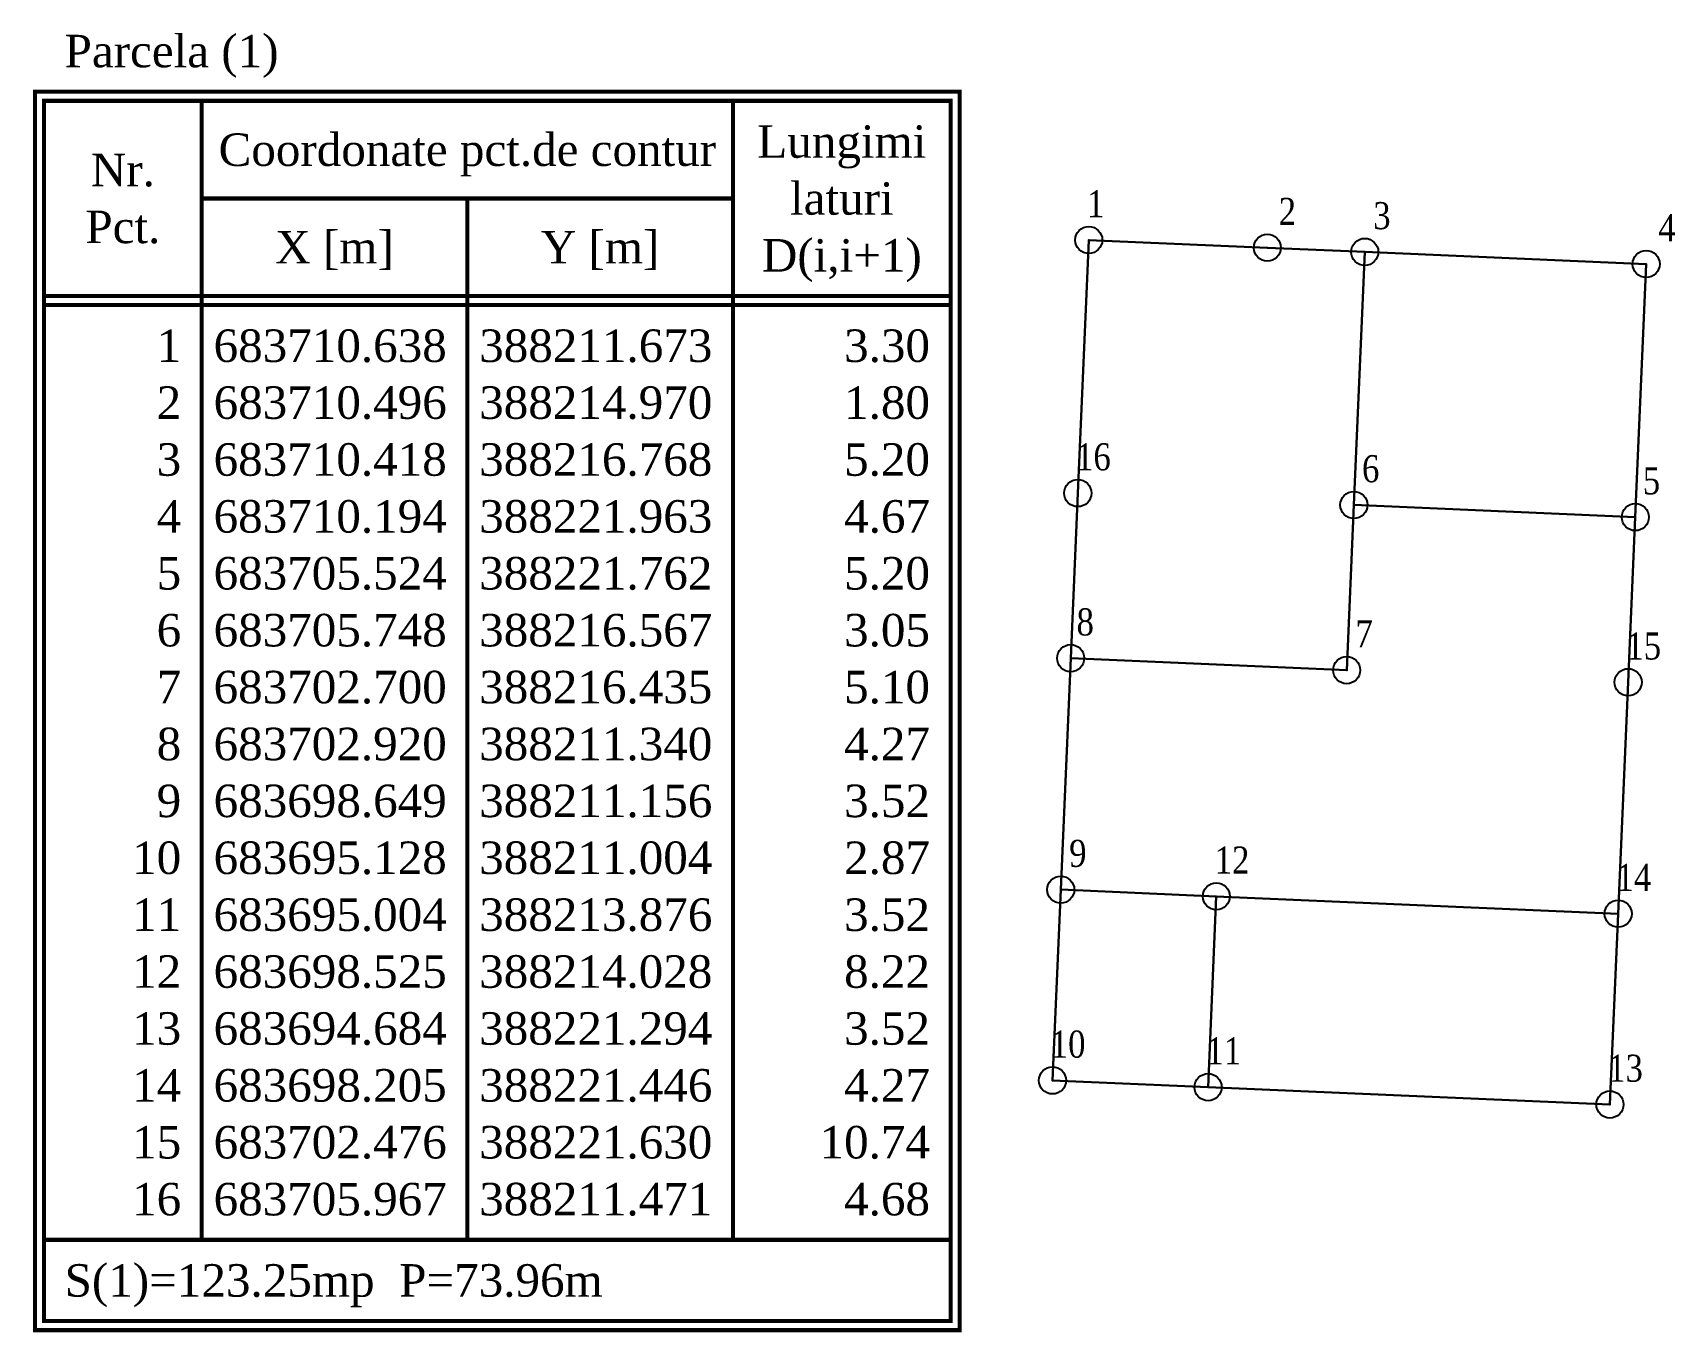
# Model space of a CAD drawing. Header units: inches. Extents: x 388192.2 to 388222.5, y 683690.5 to 683714.5.
import ezdxf
from ezdxf.enums import TextEntityAlignment as Align

# ---------------------------------------------------------------- set-up
doc = ezdxf.new("R2010")
doc.units = ezdxf.units.IN
doc.header["$MEASUREMENT"] = 0
doc.header["$PDMODE"] = 32
doc.header["$PDSIZE"] = 0.5
doc.layers.add('0_pct_denumiri', color=7, linetype='Continuous')
doc.layers.add('0_pct_simboluri', color=7, linetype='Continuous')
doc.styles.get("Standard").update_dxf_attribs({"font": 'arial.ttf'})
doc.styles.add('TIMES_NEW_ROMAN', font='times.ttf')

# ---------------------------------------------------------------- blocks, each defined once
blk = doc.blocks.new('Punct')
blk.add_point((0, 0))
at = {"flags": 1}
for tag, p in [('DENPCT', (1.4, 0)), ('COTA', (1.4, -2.5)), ('COD', (1.4, -5))]:
    blk.add_attdef(tag, p, '', height=1.5, dxfattribs=at)
blk = doc.blocks.new('*U21', base_point=(388217.43, 683697.31))
at = {"const_width": 0.307}
for points in [[(388217.43, 683693.11), (388285.71, 683693.11), (388285.71, 683601.69), (388217.43, 683601.69)], [(388218.1, 683692.43), (388285.04, 683692.43), (388285.04, 683602.36), (388218.1, 683602.36)]]:
    blk.add_lwpolyline(points, close=True, dxfattribs=at)
for points in [[(388229.74, 683692.43), (388229.74, 683608.36)], [(388268.97, 683692.43), (388268.97, 683608.36)], [(388229.74, 683685.23), (388268.97, 683685.23)], [(388249.36, 683685.23), (388249.36, 683608.36)], [(388218.1, 683678.03), (388285.04, 683678.03)], [(388218.1, 683677.36), (388285.04, 683677.36)], [(388218.1, 683608.36), (388285.04, 683608.36)]]:
    blk.add_lwpolyline(points, dxfattribs=at)
at = {"style": 'TIMES_NEW_ROMAN'}
for s, p in [('Parcela (1)', (388219.62, 683694.91)), ('S(1)=123.25mp  P=73.96m', (388219.62, 683604.16))]:
    blk.add_text(s, height=2.4, dxfattribs=at).set_placement(p)
for s, p in [('Coordonate pct.de contur', (388249.36, 683688.83)), ('Lungimi', (388277.01, 683689.43)), ('Nr.', (388223.92, 683687.33)), ('laturi', (388277.01, 683685.23)), ('Pct.', (388223.92, 683683.13)), ('X [m]', (388239.55, 683681.63)), ('Y [m]', (388259.16, 683681.63)), ('D(i,i+1)', (388277.01, 683681.03))]:
    blk.add_text(s, height=2.4, dxfattribs=at).set_placement(p, align=Align.MIDDLE_CENTER)
for s, p in [('1', (388228.23, 683673.16)), ('683710.638', (388247.84, 683673.16)), ('388211.673', (388267.45, 683673.16)), ('3.30', (388283.52, 683673.16)), ('2', (388228.23, 683668.96)), ('683710.496', (388247.84, 683668.96)), ('388214.970', (388267.45, 683668.96)), ('1.80', (388283.52, 683668.96)), ('3', (388228.23, 683664.76)), ('683710.418', (388247.84, 683664.76)), ('388216.768', (388267.45, 683664.76)), ('5.20', (388283.52, 683664.76)), ('4', (388228.23, 683660.56)), ('683710.194', (388247.84, 683660.56)), ('388221.963', (388267.45, 683660.56)), ('4.67', (388283.52, 683660.56)), ('5', (388228.23, 683656.36)), ('683705.524', (388247.84, 683656.36)), ('388221.762', (388267.45, 683656.36)), ('5.20', (388283.52, 683656.36)), ('6', (388228.23, 683652.16)), ('683705.748', (388247.84, 683652.16)), ('388216.567', (388267.45, 683652.16)), ('3.05', (388283.52, 683652.16)), ('7', (388228.23, 683647.96)), ('683702.700', (388247.84, 683647.96)), ('388216.435', (388267.45, 683647.96)), ('5.10', (388283.52, 683647.96)), ('8', (388228.23, 683643.76)), ('683702.920', (388247.84, 683643.76)), ('388211.340', (388267.45, 683643.76)), ('4.27', (388283.52, 683643.76)), ('9', (388228.23, 683639.56)), ('683698.649', (388247.84, 683639.56)), ('388211.156', (388267.45, 683639.56)), ('3.52', (388283.52, 683639.56)), ('10', (388228.23, 683635.36)), ('683695.128', (388247.84, 683635.36)), ('388211.004', (388267.45, 683635.36)), ('2.87', (388283.52, 683635.36)), ('11', (388228.23, 683631.16)), ('683695.004', (388247.84, 683631.16)), ('388213.876', (388267.45, 683631.16)), ('3.52', (388283.52, 683631.16)), ('12', (388228.23, 683626.96)), ('683698.525', (388247.84, 683626.96)), ('388214.028', (388267.45, 683626.96)), ('8.22', (388283.52, 683626.96)), ('13', (388228.23, 683622.76)), ('683694.684', (388247.84, 683622.76)), ('388221.294', (388267.45, 683622.76)), ('3.52', (388283.52, 683622.76)), ('14', (388228.23, 683618.56)), ('683698.205', (388247.84, 683618.56)), ('388221.446', (388267.45, 683618.56)), ('4.27', (388283.52, 683618.56)), ('15', (388228.23, 683614.36)), ('683702.476', (388247.84, 683614.36)), ('388221.630', (388267.45, 683614.36)), ('10.74', (388283.52, 683614.36)), ('16', (388228.23, 683610.16)), ('683705.967', (388247.84, 683610.16)), ('388211.471', (388267.45, 683610.16)), ('4.68', (388283.52, 683610.16))]:
    blk.add_text(s, height=2.4, dxfattribs=at).set_placement(p, align=Align.RIGHT)

msp = doc.modelspace()

# ---------------------------------------------------------------- linework, layer by layer
at = {"color": 5, "lineweight": 30}
msp.add_lwpolyline([(388214.028, 683698.525), (388221.446, 683698.205), (388221.63, 683702.476), (388221.762, 683705.524), (388221.963, 683710.194), (388216.768, 683710.418), (388214.97, 683710.496), (388211.673, 683710.638), (388211.471, 683705.967), (388211.34, 683702.92), (388211.156, 683698.649), (388211.004, 683695.128), (388213.876, 683695.004), (388221.294, 683694.684), (388221.446, 683698.205)], close=True, dxfattribs=at)
for points in [[(388221.762, 683705.524), (388216.567, 683705.748), (388216.768, 683710.418)], [(388216.567, 683705.748), (388216.435, 683702.7)], [(388211.34, 683702.92), (388216.435, 683702.7)], [(388211.156, 683698.649), (388214.028, 683698.525)], [(388213.876, 683695.004), (388214.028, 683698.525)]]:
    msp.add_lwpolyline(points, dxfattribs=at)

# ---------------------------------------------------------------- block references
at = {"xscale": 0.25, "yscale": 0.25, "zscale": 0.25}
msp.add_blockref('*U21', (388192.22, 683714.425), dxfattribs=at)
at = {"layer": '0_pct_simboluri'}
for p in [(388211.673, 683710.638), (388214.97, 683710.496), (388216.768, 683710.418), (388221.963, 683710.194), (388211.471, 683705.967), (388216.567, 683705.748), (388221.762, 683705.524), (388211.34, 683702.92), (388216.435, 683702.7), (388221.63, 683702.476), (388211.156, 683698.649), (388214.028, 683698.525), (388221.446, 683698.205), (388211.004, 683695.128), (388213.876, 683695.004), (388221.294, 683694.684)]:
    msp.add_blockref('Punct', p, dxfattribs=at)

# ---------------------------------------------------------------- texts
at = {"layer": '0_pct_denumiri', "style": 'TIMES_NEW_ROMAN', "width": 0.85}
for s, p in [('1', (388211.642, 683711.058)), ('2', (388215.179, 683710.916)), ('3', (388216.924, 683710.838)), ('4', (388222.187, 683710.614)), ('16', (388211.438, 683706.387)), ('6', (388216.717, 683706.168)), ('5', (388221.9, 683705.944)), ('8', (388211.447, 683703.34)), ('7', (388216.597, 683703.12)), ('15', (388221.597, 683702.896)), ('9', (388211.312, 683699.069)), ('12', (388213.997, 683698.945)), ('14', (388221.415, 683698.625)), ('10', (388210.971, 683695.548)), ('11', (388213.845, 683695.424)), ('13', (388221.261, 683695.104))]:
    msp.add_text(s, height=0.5, dxfattribs=at).set_placement(p)

doc.saveas('drawing.dxf')
